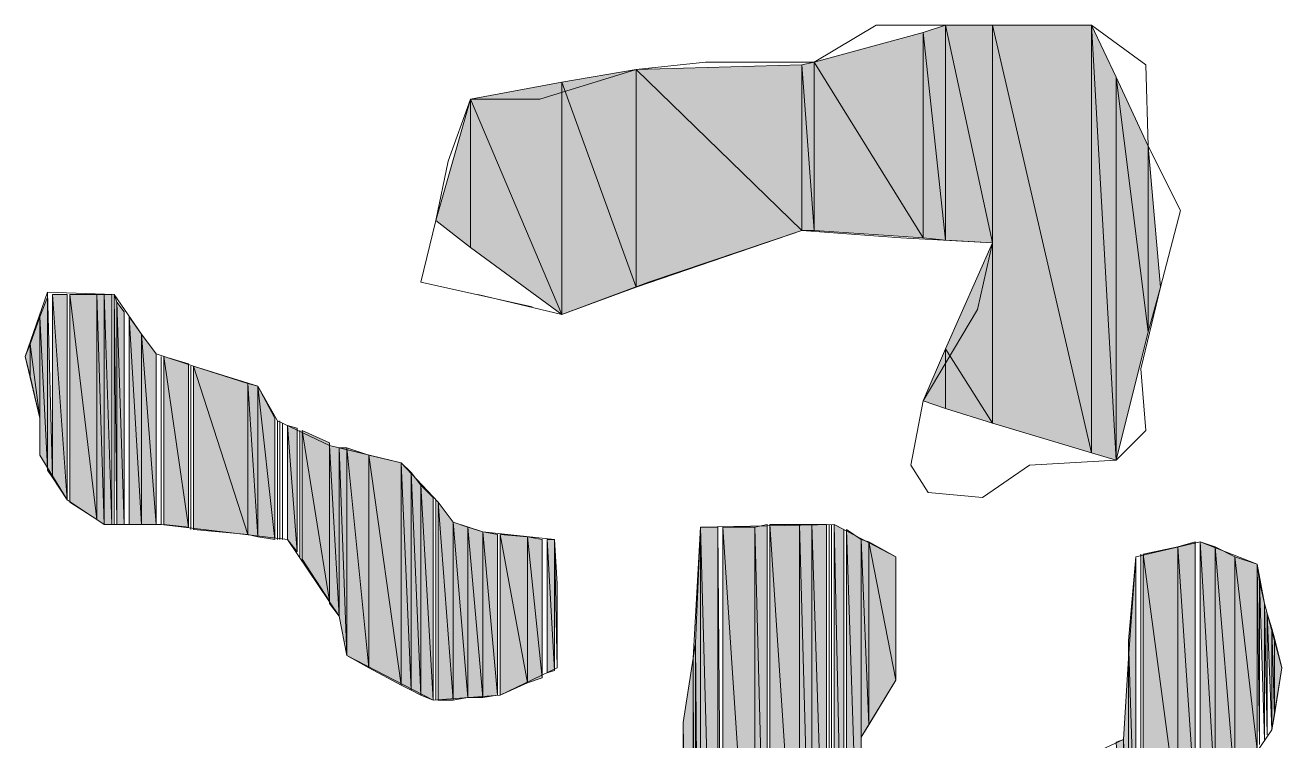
# Model space of a CAD drawing. Header units: millimetres. Extents: x -30643 to 86172, y -19411 to 63186.
# Drawn here: x 83297.1 to 83654.6, y 2952.6 to 3156.3 of the extents above; entities that cross this region are included whole.
import ezdxf

# ---------------------------------------------------------------- set-up
doc = ezdxf.new("R2010")
doc.units = ezdxf.units.MM

msp = doc.modelspace()

# ---------------------------------------------------------------- hatches: boundary and pattern name
h = msp.add_hatch(color=0)
h.dxf.hatch_style = 2
h.paths.add_polyline_path([(83552.57, 3095.8), (83552.57, 3154.21), (83521.6, 3145.76)])
h = msp.add_hatch(color=0)
h.dxf.hatch_style = 2
h.paths.add_polyline_path([(83558.9, 3095.1), (83558.9, 3156.32), (83552.57, 3154.21)])
h = msp.add_hatch(color=0)
h.dxf.hatch_style = 2
h.paths.add_polyline_path([(83552.57, 3095.8), (83558.9, 3095.1), (83552.57, 3154.21)])
h = msp.add_hatch(color=0)
h.dxf.hatch_style = 2
h.paths.add_polyline_path([(83558.9, 3095.1), (83572.27, 3094.4), (83558.9, 3156.32)])
h = msp.add_hatch(color=0)
h.dxf.hatch_style = 2
h.paths.add_polyline_path([(83572.27, 3094.4), (83572.27, 3156.32), (83558.9, 3156.32)])
h = msp.add_hatch(color=0)
h.dxf.hatch_style = 2
h.paths.add_polyline_path([(83572.27, 3043.03), (83600.42, 3034.58), (83572.27, 3156.32)])
h = msp.add_hatch(color=0)
h.dxf.hatch_style = 2
h.paths.add_polyline_path([(83600.42, 3034.58), (83600.42, 3156.32), (83572.27, 3156.32)])
h = msp.add_hatch(color=0)
h.dxf.hatch_style = 2
h.paths.add_polyline_path([(83600.42, 3034.58), (83607.45, 3032.47), (83600.42, 3156.32)])
h = msp.add_hatch(color=0)
h.dxf.hatch_style = 2
h.paths.add_polyline_path([(83607.45, 3032.47), (83607.45, 3141.54), (83600.42, 3156.32)])
h = msp.add_hatch(color=0)
h.dxf.hatch_style = 2
h.paths.add_polyline_path([(83521.6, 3097.91), (83521.6, 3145.76), (83518.09, 3145.06)])
h = msp.add_hatch(color=0)
h.dxf.hatch_style = 2
h.paths.add_polyline_path([(83521.6, 3097.91), (83552.57, 3095.8), (83521.6, 3145.76)])
h = msp.add_hatch(color=0)
h.dxf.hatch_style = 2
h.paths.add_polyline_path([(83470.94, 3081.73), (83470.94, 3143.65), (83449.83, 3140.13)])
h = msp.add_hatch(color=0)
h.dxf.hatch_style = 2
h.paths.add_polyline_path([(83518.09, 3097.91), (83518.09, 3145.06), (83470.94, 3143.65)])
h = msp.add_hatch(color=0)
h.dxf.hatch_style = 2
h.paths.add_polyline_path([(83470.94, 3081.73), (83518.09, 3097.91), (83470.94, 3143.65)])
h = msp.add_hatch(color=0)
h.dxf.hatch_style = 2
h.paths.add_polyline_path([(83518.09, 3097.91), (83521.6, 3097.91), (83518.09, 3145.06)])
h = msp.add_hatch(color=0)
h.dxf.hatch_style = 2
h.paths.add_polyline_path([(83449.83, 3073.99), (83449.83, 3140.13), (83423.79, 3135.21)])
h = msp.add_hatch(color=0)
h.dxf.hatch_style = 2
h.paths.add_polyline_path([(83449.83, 3073.99), (83470.94, 3081.73), (83449.83, 3140.13)])
h = msp.add_hatch(color=0)
h.dxf.hatch_style = 2
h.paths.add_polyline_path([(83607.45, 3032.47), (83616.6, 3069.06), (83607.45, 3141.54)])
h = msp.add_hatch(color=0)
h.dxf.hatch_style = 2
h.paths.add_polyline_path([(83616.6, 3069.06), (83616.6, 3121.84), (83607.45, 3141.54)])
h = msp.add_hatch(color=0)
h.dxf.hatch_style = 2
h.paths.add_polyline_path([(83423.79, 3092.99), (83423.79, 3135.21), (83413.94, 3100.73)])
h = msp.add_hatch(color=0)
h.dxf.hatch_style = 2
h.paths.add_polyline_path([(83423.79, 3092.99), (83449.83, 3073.99), (83423.79, 3135.21)])
h = msp.add_hatch(color=0)
h.dxf.hatch_style = 2
h.paths.add_polyline_path([(83616.6, 3069.06), (83620.12, 3081.73), (83616.6, 3121.84)])
h = msp.add_hatch(color=0)
h.dxf.hatch_style = 2
h.paths.add_polyline_path([(83572.27, 3043.03), (83572.27, 3094.4), (83558.9, 3064.14)])
h = msp.add_hatch(color=0)
h.dxf.hatch_style = 2
h.paths.add_polyline_path([(83303.46, 3030.36), (83303.46, 3078.91), (83301.35, 3073.28)])
h = msp.add_hatch(color=0)
h.dxf.hatch_style = 2
h.paths.add_polyline_path([(83303.46, 3029.66), (83304.87, 3027.55), (83303.46, 3080.32)])
h = msp.add_hatch(color=0)
h.dxf.hatch_style = 2
h.paths.add_polyline_path([(83304.87, 3027.55), (83309.09, 3021.21), (83304.87, 3079.62)])
h = msp.add_hatch(color=0)
h.dxf.hatch_style = 2
h.paths.add_polyline_path([(83309.09, 3021.21), (83309.09, 3079.62), (83304.87, 3079.62)])
h = msp.add_hatch(color=0)
h.dxf.hatch_style = 2
h.paths.add_polyline_path([(83309.8, 3020.51), (83317.54, 3015.58), (83309.8, 3079.62)])
h = msp.add_hatch(color=0)
h.dxf.hatch_style = 2
h.paths.add_polyline_path([(83317.54, 3015.58), (83317.54, 3079.62), (83309.8, 3079.62)])
h = msp.add_hatch(color=0)
h.dxf.hatch_style = 2
h.paths.add_polyline_path([(83317.54, 3015.58), (83319.65, 3014.18), (83317.54, 3079.62)])
h = msp.add_hatch(color=0)
h.dxf.hatch_style = 2
h.paths.add_polyline_path([(83319.65, 3014.18), (83319.65, 3079.62), (83317.54, 3079.62)])
h = msp.add_hatch(color=0)
h.dxf.hatch_style = 2
h.paths.add_polyline_path([(83319.65, 3014.18), (83321.76, 3014.18), (83319.65, 3079.62)])
h = msp.add_hatch(color=0)
h.dxf.hatch_style = 2
h.paths.add_polyline_path([(83321.76, 3014.18), (83321.76, 3079.62), (83319.65, 3079.62)])
h = msp.add_hatch(color=0)
h.dxf.hatch_style = 2
h.paths.add_polyline_path([(83323.17, 3014.18), (83323.17, 3077.51), (83322.46, 3079.62)])
h = msp.add_hatch(color=0)
h.dxf.hatch_style = 2
h.paths.add_polyline_path([(83323.17, 3014.18), (83325.28, 3014.18), (83323.17, 3077.51)])
h = msp.add_hatch(color=0)
h.dxf.hatch_style = 2
h.paths.add_polyline_path([(83325.28, 3014.18), (83325.28, 3074.69), (83323.17, 3077.51)])
h = msp.add_hatch(color=0)
h.dxf.hatch_style = 2
h.paths.add_polyline_path([(83301.35, 3044.43), (83301.35, 3073.28), (83298.54, 3065.54)])
h = msp.add_hatch(color=0)
h.dxf.hatch_style = 2
h.paths.add_polyline_path([(83301.35, 3033.88), (83303.46, 3030.36), (83301.35, 3073.28)])
h = msp.add_hatch(color=0)
h.dxf.hatch_style = 2
h.paths.add_polyline_path([(83326.68, 3014.18), (83330.2, 3014.18), (83326.68, 3073.28)])
h = msp.add_hatch(color=0)
h.dxf.hatch_style = 2
h.paths.add_polyline_path([(83330.2, 3014.18), (83330.2, 3068.36), (83326.68, 3073.28)])
h = msp.add_hatch(color=0)
h.dxf.hatch_style = 2
h.paths.add_polyline_path([(83330.2, 3014.18), (83334.43, 3014.18), (83330.2, 3068.36)])
h = msp.add_hatch(color=0)
h.dxf.hatch_style = 2
h.paths.add_polyline_path([(83334.43, 3014.18), (83334.43, 3062.73), (83330.2, 3068.36)])
h = msp.add_hatch(color=0)
h.dxf.hatch_style = 2
h.paths.add_polyline_path([(83298.54, 3056.4), (83298.54, 3065.54), (83297.13, 3062.03)])
h = msp.add_hatch(color=0)
h.dxf.hatch_style = 2
h.paths.add_polyline_path([(83298.54, 3056.4), (83301.35, 3044.43), (83298.54, 3065.54)])
h = msp.add_hatch(color=0)
h.dxf.hatch_style = 2
h.paths.add_polyline_path([(83558.9, 3047.25), (83558.9, 3064.14), (83552.57, 3049.36)])
h = msp.add_hatch(color=0)
h.dxf.hatch_style = 2
h.paths.add_polyline_path([(83558.9, 3047.25), (83572.27, 3043.03), (83558.9, 3064.14)])
h = msp.add_hatch(color=0)
h.dxf.hatch_style = 2
h.paths.add_polyline_path([(83336.54, 3014.18), (83343.57, 3013.47), (83336.54, 3062.03)])
h = msp.add_hatch(color=0)
h.dxf.hatch_style = 2
h.paths.add_polyline_path([(83343.57, 3013.47), (83343.57, 3059.92), (83336.54, 3062.03)])
h = msp.add_hatch(color=0)
h.dxf.hatch_style = 2
h.paths.add_polyline_path([(83344.98, 3012.77), (83360.46, 3011.36), (83344.98, 3059.21)])
h = msp.add_hatch(color=0)
h.dxf.hatch_style = 2
h.paths.add_polyline_path([(83360.46, 3011.36), (83360.46, 3054.29), (83344.98, 3059.21)])
h = msp.add_hatch(color=0)
h.dxf.hatch_style = 2
h.paths.add_polyline_path([(83360.46, 3011.36), (83363.28, 3010.66), (83360.46, 3054.29)])
h = msp.add_hatch(color=0)
h.dxf.hatch_style = 2
h.paths.add_polyline_path([(83363.28, 3010.66), (83363.28, 3053.58), (83360.46, 3054.29)])
h = msp.add_hatch(color=0)
h.dxf.hatch_style = 2
h.paths.add_polyline_path([(83363.28, 3010.66), (83368.2, 3009.95), (83363.28, 3053.58)])
h = msp.add_hatch(color=0)
h.dxf.hatch_style = 2
h.paths.add_polyline_path([(83368.2, 3009.95), (83368.2, 3044.43), (83363.28, 3053.58)])
h = msp.add_hatch(color=0)
h.dxf.hatch_style = 2
h.paths.add_polyline_path([(83371.72, 3009.95), (83374.54, 3006.44), (83371.72, 3042.32)])
h = msp.add_hatch(color=0)
h.dxf.hatch_style = 2
h.paths.add_polyline_path([(83374.54, 3006.44), (83374.54, 3041.62), (83371.72, 3042.32)])
h = msp.add_hatch(color=0)
h.dxf.hatch_style = 2
h.paths.add_polyline_path([(83375.94, 3004.32), (83383.68, 2992.36), (83375.94, 3040.92)])
h = msp.add_hatch(color=0)
h.dxf.hatch_style = 2
h.paths.add_polyline_path([(83383.68, 2992.36), (83383.68, 3037.4), (83375.94, 3040.92)])
h = msp.add_hatch(color=0)
h.dxf.hatch_style = 2
h.paths.add_polyline_path([(83383.68, 2991.66), (83386.5, 2988.14), (83383.68, 3036.69)])
h = msp.add_hatch(color=0)
h.dxf.hatch_style = 2
h.paths.add_polyline_path([(83386.5, 2988.14), (83386.5, 3035.99), (83383.68, 3036.69)])
h = msp.add_hatch(color=0)
h.dxf.hatch_style = 2
h.paths.add_polyline_path([(83386.5, 2988.14), (83388.61, 2976.88), (83386.5, 3035.99)])
h = msp.add_hatch(color=0)
h.dxf.hatch_style = 2
h.paths.add_polyline_path([(83388.61, 2976.88), (83388.61, 3035.99), (83386.5, 3035.99)])
h = msp.add_hatch(color=0)
h.dxf.hatch_style = 2
h.paths.add_polyline_path([(83388.61, 2976.88), (83394.94, 2973.36), (83388.61, 3035.99)])
h = msp.add_hatch(color=0)
h.dxf.hatch_style = 2
h.paths.add_polyline_path([(83394.94, 2973.36), (83394.94, 3033.88), (83388.61, 3035.99)])
h = msp.add_hatch(color=0)
h.dxf.hatch_style = 2
h.paths.add_polyline_path([(83394.94, 2973.36), (83404.09, 2968.44), (83394.94, 3033.88)])
h = msp.add_hatch(color=0)
h.dxf.hatch_style = 2
h.paths.add_polyline_path([(83404.09, 2968.44), (83404.09, 3031.77), (83394.94, 3033.88)])
h = msp.add_hatch(color=0)
h.dxf.hatch_style = 2
h.paths.add_polyline_path([(83404.09, 2968.44), (83406.9, 2967.03), (83404.09, 3031.77)])
h = msp.add_hatch(color=0)
h.dxf.hatch_style = 2
h.paths.add_polyline_path([(83406.9, 2967.03), (83406.9, 3028.95), (83404.09, 3031.77)])
h = msp.add_hatch(color=0)
h.dxf.hatch_style = 2
h.paths.add_polyline_path([(83406.9, 2967.03), (83409.72, 2965.62), (83406.9, 3028.95)])
h = msp.add_hatch(color=0)
h.dxf.hatch_style = 2
h.paths.add_polyline_path([(83409.72, 2965.62), (83409.72, 3025.43), (83406.9, 3028.95)])
h = msp.add_hatch(color=0)
h.dxf.hatch_style = 2
h.paths.add_polyline_path([(83409.72, 2965.62), (83413.24, 2964.21), (83409.72, 3025.43)])
h = msp.add_hatch(color=0)
h.dxf.hatch_style = 2
h.paths.add_polyline_path([(83413.24, 2964.21), (83413.24, 3021.92), (83409.72, 3025.43)])
h = msp.add_hatch(color=0)
h.dxf.hatch_style = 2
h.paths.add_polyline_path([(83414.64, 2964.21), (83418.87, 2964.21), (83414.64, 3020.51)])
h = msp.add_hatch(color=0)
h.dxf.hatch_style = 2
h.paths.add_polyline_path([(83418.87, 2964.21), (83418.87, 3014.88), (83414.64, 3020.51)])
h = msp.add_hatch(color=0)
h.dxf.hatch_style = 2
h.paths.add_polyline_path([(83418.87, 2964.21), (83423.09, 2964.92), (83418.87, 3014.88)])
h = msp.add_hatch(color=0)
h.dxf.hatch_style = 2
h.paths.add_polyline_path([(83423.09, 2964.92), (83423.09, 3013.47), (83418.87, 3014.88)])
h = msp.add_hatch(color=0)
h.dxf.hatch_style = 2
h.paths.add_polyline_path([(83423.09, 2964.92), (83427.31, 2964.92), (83423.09, 3013.47)])
h = msp.add_hatch(color=0)
h.dxf.hatch_style = 2
h.paths.add_polyline_path([(83427.31, 2964.92), (83427.31, 3012.06), (83423.09, 3013.47)])
h = msp.add_hatch(color=0)
h.dxf.hatch_style = 2
h.paths.add_polyline_path([(83489.23, 2813.63), (83489.23, 3013.47), (83487.83, 2980.4)])
h = msp.add_hatch(color=0)
h.dxf.hatch_style = 2
h.paths.add_polyline_path([(83489.23, 2813.63), (83494.16, 2834.74), (83489.23, 3013.47)])
h = msp.add_hatch(color=0)
h.dxf.hatch_style = 2
h.paths.add_polyline_path([(83494.16, 2834.74), (83494.16, 3013.47), (83489.23, 3013.47)])
h = msp.add_hatch(color=0)
h.dxf.hatch_style = 2
h.paths.add_polyline_path([(83494.16, 2834.74), (83495.57, 2839.66), (83494.16, 3013.47)])
h = msp.add_hatch(color=0)
h.dxf.hatch_style = 2
h.paths.add_polyline_path([(83495.57, 2839.66), (83504.72, 2876.25), (83495.57, 3013.47)])
h = msp.add_hatch(color=0)
h.dxf.hatch_style = 2
h.paths.add_polyline_path([(83504.72, 2876.25), (83504.72, 3013.47), (83495.57, 3013.47)])
h = msp.add_hatch(color=0)
h.dxf.hatch_style = 2
h.paths.add_polyline_path([(83508.23, 2879.07), (83508.23, 3014.18), (83504.72, 3013.47)])
h = msp.add_hatch(color=0)
h.dxf.hatch_style = 2
h.paths.add_polyline_path([(83504.72, 2876.25), (83508.23, 2879.07), (83504.72, 3013.47)])
h = msp.add_hatch(color=0)
h.dxf.hatch_style = 2
h.paths.add_polyline_path([(83508.94, 2879.07), (83517.38, 2886.81), (83508.94, 3014.18)])
h = msp.add_hatch(color=0)
h.dxf.hatch_style = 2
h.paths.add_polyline_path([(83517.38, 2886.81), (83517.38, 3014.18), (83508.94, 3014.18)])
h = msp.add_hatch(color=0)
h.dxf.hatch_style = 2
h.paths.add_polyline_path([(83517.38, 2886.81), (83520.9, 2886.81), (83517.38, 3014.18)])
h = msp.add_hatch(color=0)
h.dxf.hatch_style = 2
h.paths.add_polyline_path([(83520.9, 2886.81), (83520.9, 3014.18), (83517.38, 3014.18)])
h = msp.add_hatch(color=0)
h.dxf.hatch_style = 2
h.paths.add_polyline_path([(83520.9, 2886.81), (83525.12, 2886.81), (83520.9, 3014.18)])
h = msp.add_hatch(color=0)
h.dxf.hatch_style = 2
h.paths.add_polyline_path([(83525.12, 2886.81), (83525.12, 3014.18), (83520.9, 3014.18)])
h = msp.add_hatch(color=0)
h.dxf.hatch_style = 2
h.paths.add_polyline_path([(83527.23, 2886.81), (83530.05, 2886.81), (83527.23, 3014.18)])
h = msp.add_hatch(color=0)
h.dxf.hatch_style = 2
h.paths.add_polyline_path([(83530.05, 2886.81), (83530.05, 3012.77), (83527.23, 3014.18)])
h = msp.add_hatch(color=0)
h.dxf.hatch_style = 2
h.paths.add_polyline_path([(83427.31, 2964.92), (83431.53, 2965.62), (83427.31, 3012.06)])
h = msp.add_hatch(color=0)
h.dxf.hatch_style = 2
h.paths.add_polyline_path([(83431.53, 2965.62), (83431.53, 3011.36), (83427.31, 3012.06)])
h = msp.add_hatch(color=0)
h.dxf.hatch_style = 2
h.paths.add_polyline_path([(83432.24, 2965.62), (83439.98, 2969.14), (83432.24, 3011.36)])
h = msp.add_hatch(color=0)
h.dxf.hatch_style = 2
h.paths.add_polyline_path([(83439.98, 2969.14), (83439.98, 3010.66), (83432.24, 3011.36)])
h = msp.add_hatch(color=0)
h.dxf.hatch_style = 2
h.paths.add_polyline_path([(83439.98, 2969.14), (83444.2, 2970.55), (83439.98, 3010.66)])
h = msp.add_hatch(color=0)
h.dxf.hatch_style = 2
h.paths.add_polyline_path([(83444.2, 2970.55), (83444.2, 3009.95), (83439.98, 3010.66)])
h = msp.add_hatch(color=0)
h.dxf.hatch_style = 2
h.paths.add_polyline_path([(83445.61, 2971.96), (83447.72, 2972.66), (83445.61, 3009.95)])
h = msp.add_hatch(color=0)
h.dxf.hatch_style = 2
h.paths.add_polyline_path([(83447.72, 2972.66), (83447.72, 3009.95), (83445.61, 3009.95)])
h = msp.add_hatch(color=0)
h.dxf.hatch_style = 2
h.paths.add_polyline_path([(83448.42, 2973.36), (83448.42, 2997.29), (83447.72, 3009.95)])
h = msp.add_hatch(color=0)
h.dxf.hatch_style = 2
h.paths.add_polyline_path([(83530.75, 2886.81), (83534.97, 2886.81), (83530.75, 3012.77)])
h = msp.add_hatch(color=0)
h.dxf.hatch_style = 2
h.paths.add_polyline_path([(83534.97, 2886.81), (83534.97, 3009.95), (83530.75, 3012.77)])
h = msp.add_hatch(color=0)
h.dxf.hatch_style = 2
h.paths.add_polyline_path([(83534.97, 2953.66), (83537.09, 2957.18), (83534.97, 3009.95)])
h = msp.add_hatch(color=0)
h.dxf.hatch_style = 2
h.paths.add_polyline_path([(83537.09, 2957.18), (83537.09, 3009.25), (83534.97, 3009.95)])
h = msp.add_hatch(color=0)
h.dxf.hatch_style = 2
h.paths.add_polyline_path([(83537.09, 2957.18), (83544.83, 2969.84), (83537.09, 3009.25)])
h = msp.add_hatch(color=0)
h.dxf.hatch_style = 2
h.paths.add_polyline_path([(83544.83, 2969.84), (83544.83, 3005.03), (83537.09, 3009.25)])
h = msp.add_hatch(color=0)
h.dxf.hatch_style = 2
h.paths.add_polyline_path([(83625.04, 2931.85), (83625.04, 3007.84), (83615.19, 3005.73)])
h = msp.add_hatch(color=0)
h.dxf.hatch_style = 2
h.paths.add_polyline_path([(83629.97, 2934.66), (83629.97, 3009.25), (83625.04, 3007.84)])
h = msp.add_hatch(color=0)
h.dxf.hatch_style = 2
h.paths.add_polyline_path([(83625.04, 2931.85), (83629.97, 2934.66), (83625.04, 3007.84)])
h = msp.add_hatch(color=0)
h.dxf.hatch_style = 2
h.paths.add_polyline_path([(83631.38, 2935.36), (83635.6, 2937.47), (83631.38, 3009.25)])
h = msp.add_hatch(color=0)
h.dxf.hatch_style = 2
h.paths.add_polyline_path([(83635.6, 2937.47), (83635.6, 3007.84), (83631.38, 3009.25)])
h = msp.add_hatch(color=0)
h.dxf.hatch_style = 2
h.paths.add_polyline_path([(83635.6, 2937.47), (83641.23, 2940.29), (83635.6, 3007.84)])
h = msp.add_hatch(color=0)
h.dxf.hatch_style = 2
h.paths.add_polyline_path([(83641.23, 2940.29), (83641.23, 3005.03), (83635.6, 3007.84)])
h = msp.add_hatch(color=0)
h.dxf.hatch_style = 2
h.paths.add_polyline_path([(83613.08, 2916.36), (83613.08, 3005.03), (83610.97, 2981.1)])
h = msp.add_hatch(color=0)
h.dxf.hatch_style = 2
h.paths.add_polyline_path([(83615.19, 2917.07), (83625.04, 2931.85), (83615.19, 3005.73)])
h = msp.add_hatch(color=0)
h.dxf.hatch_style = 2
h.paths.add_polyline_path([(83641.23, 2940.29), (83647.56, 2950.14), (83641.23, 3005.03)])
h = msp.add_hatch(color=0)
h.dxf.hatch_style = 2
h.paths.add_polyline_path([(83647.56, 2950.14), (83647.56, 3002.92), (83641.23, 3005.03)])
h = msp.add_hatch(color=0)
h.dxf.hatch_style = 2
h.paths.add_polyline_path([(83648.27, 2951.55), (83648.27, 2997.99), (83647.56, 3002.92)])
h = msp.add_hatch(color=0)
h.dxf.hatch_style = 2
h.paths.add_polyline_path([(83649.67, 2952.96), (83649.67, 2991.66), (83648.27, 2997.99)])
h = msp.add_hatch(color=0)
h.dxf.hatch_style = 2
h.paths.add_polyline_path([(83650.38, 2954.36), (83650.38, 2988.84), (83649.67, 2991.66)])
h = msp.add_hatch(color=0)
h.dxf.hatch_style = 2
h.paths.add_polyline_path([(83651.78, 2955.77), (83651.78, 2984.62), (83650.38, 2988.84)])
h = msp.add_hatch(color=0)
h.dxf.hatch_style = 2
h.paths.add_polyline_path([(83651.78, 2955.77), (83652.49, 2959.99), (83651.78, 2984.62)])
h = msp.add_hatch(color=0)
h.dxf.hatch_style = 2
h.paths.add_polyline_path([(83652.49, 2959.99), (83652.49, 2981.81), (83651.78, 2984.62)])
h = msp.add_hatch(color=0)
h.dxf.hatch_style = 2
h.paths.add_polyline_path([(83652.49, 2959.99), (83654.6, 2973.36), (83652.49, 2981.81)])
h = msp.add_hatch(color=0)
h.dxf.hatch_style = 2
h.paths.add_polyline_path([(83487.83, 2760.15), (83487.83, 2980.4), (83487.12, 2976.18)])
h = msp.add_hatch(color=0)
h.dxf.hatch_style = 2
h.paths.add_polyline_path([(83487.83, 2808), (83489.23, 2813.63), (83487.83, 2980.4)])
h = msp.add_hatch(color=0)
h.dxf.hatch_style = 2
h.paths.add_polyline_path([(83610.97, 2915.66), (83610.97, 2981.1), (83610.97, 2976.18)])
h = msp.add_hatch(color=0)
h.dxf.hatch_style = 2
h.paths.add_polyline_path([(83610.97, 2915.66), (83613.08, 2916.36), (83610.97, 2981.1)])
h = msp.add_hatch(color=0)
h.dxf.hatch_style = 2
h.paths.add_polyline_path([(83487.12, 2760.15), (83487.12, 2976.18), (83484.31, 2957.88)])
h = msp.add_hatch(color=0)
h.dxf.hatch_style = 2
h.paths.add_polyline_path([(83610.97, 2915.66), (83610.97, 2976.18), (83609.56, 2952.96)])
h = msp.add_hatch(color=0)
h.dxf.hatch_style = 2
h.paths.add_polyline_path([(83484.31, 2760.15), (83484.31, 2957.88), (83484.31, 2936.07)])
h = msp.add_hatch(color=0)
h.dxf.hatch_style = 2
h.paths.add_polyline_path([(83484.31, 2760.15), (83487.12, 2760.15), (83484.31, 2957.88)])
h = msp.add_hatch(color=0)
h.dxf.hatch_style = 2
h.paths.add_polyline_path([(83609.56, 2914.96), (83609.56, 2952.96), (83607.45, 2952.25)])

# ---------------------------------------------------------------- linework, layer by layer
at = {"color": 0, "lineweight": 0}
for points in [[(83441.38, 3076.1), (83409.72, 3083.14), (83413.94, 3100.73), (83417.46, 3117.62), (83423.79, 3135.21), (83443.5, 3135.21), (83470.94, 3143.65), (83490.64, 3145.76), (83521.6, 3145.76), (83539.2, 3156.32), (83558.9, 3156.32), (83600.42, 3156.32), (83615.9, 3145.06), (83616.6, 3121.84), (83625.75, 3103.54), (83620.12, 3081.73), (83614.49, 3058.51), (83615.9, 3040.92), (83607.45, 3032.47), (83582.82, 3031.06), (83569.45, 3021.92), (83553.97, 3023.32), (83549.05, 3031.06), (83552.57, 3049.36), (83568.05, 3075.4), (83572.27, 3094.4), (83546.23, 3095.8), (83518.09, 3097.91), (83474.46, 3083.14), (83449.83, 3073.99), (83425.9, 3079.62)], [(83484.31, 2936.07), (83484.31, 2957.88), (83487.12, 2976.18), (83489.23, 3013.47), (83527.23, 3014.18), (83544.83, 3005.03), (83544.83, 2987.44), (83544.83, 2969.84), (83534.97, 2953.66), (83534.97, 2940.99)], [(83591.27, 2944.51), (83609.56, 2952.96), (83610.97, 2976.18), (83613.08, 3005.03), (83631.38, 3009.25), (83647.56, 3002.92), (83649.67, 2991.66), (83654.6, 2973.36), (83651.78, 2955.77), (83641.23, 2940.29)]]:
    msp.add_lwpolyline(points, dxfattribs=at)
for points in [[(83552.57, 3095.8), (83552.57, 3154.21), (83521.6, 3145.76)], [(83558.9, 3095.1), (83558.9, 3156.32), (83552.57, 3154.21)], [(83552.57, 3095.8), (83558.9, 3095.1), (83552.57, 3154.21)], [(83558.9, 3095.1), (83572.27, 3094.4), (83558.9, 3156.32)], [(83572.27, 3094.4), (83572.27, 3156.32), (83558.9, 3156.32)], [(83572.27, 3043.03), (83600.42, 3034.58), (83572.27, 3156.32)], [(83600.42, 3034.58), (83600.42, 3156.32), (83572.27, 3156.32)], [(83600.42, 3034.58), (83607.45, 3032.47), (83600.42, 3156.32)], [(83607.45, 3032.47), (83607.45, 3141.54), (83600.42, 3156.32)], [(83521.6, 3097.91), (83521.6, 3145.76), (83518.09, 3145.06)], [(83521.6, 3097.91), (83552.57, 3095.8), (83521.6, 3145.76)], [(83470.94, 3081.73), (83470.94, 3143.65), (83449.83, 3140.13)], [(83518.09, 3097.91), (83518.09, 3145.06), (83470.94, 3143.65)], [(83470.94, 3081.73), (83518.09, 3097.91), (83470.94, 3143.65)], [(83518.09, 3097.91), (83521.6, 3097.91), (83518.09, 3145.06)], [(83449.83, 3073.99), (83449.83, 3140.13), (83423.79, 3135.21)], [(83449.83, 3073.99), (83470.94, 3081.73), (83449.83, 3140.13)], [(83607.45, 3032.47), (83616.6, 3069.06), (83607.45, 3141.54)], [(83616.6, 3069.06), (83616.6, 3121.84), (83607.45, 3141.54)], [(83423.79, 3092.99), (83423.79, 3135.21), (83413.94, 3100.73)], [(83423.79, 3092.99), (83449.83, 3073.99), (83423.79, 3135.21)], [(83616.6, 3069.06), (83620.12, 3081.73), (83616.6, 3121.84)], [(83572.27, 3043.03), (83572.27, 3094.4), (83558.9, 3064.14)], [(83413.24, 2964.21), (83388.61, 2976.88), (83386.5, 2988.14), (83371.72, 3009.95), (83335.83, 3014.18), (83319.65, 3014.18), (83309.09, 3021.21), (83301.35, 3033.88), (83301.35, 3044.43), (83297.13, 3062.03), (83303.46, 3080.32), (83322.46, 3079.62), (83330.2, 3068.36), (83334.43, 3062.73), (83344.98, 3059.21), (83363.28, 3053.58), (83368.91, 3043.73), (83383.68, 3036.69), (83404.09, 3031.77), (83414.64, 3020.51), (83418.87, 3014.88), (83427.31, 3012.06), (83447.72, 3009.95), (83448.42, 2997.29), (83448.42, 2986.03), (83448.42, 2973.36), (83432.24, 2965.62)], [(83303.46, 3030.36), (83303.46, 3078.91), (83301.35, 3073.28)], [(83303.46, 3029.66), (83303.46, 3080.32)], [(83303.46, 3029.66), (83304.87, 3027.55), (83303.46, 3080.32)], [(83303.46, 3029.66), (83303.46, 3079.62)], [(83303.46, 3029.66), (83303.46, 3079.62)], [(83303.46, 3030.36), (83303.46, 3078.91)], [(83304.87, 3027.55), (83304.87, 3079.62)], [(83304.87, 3027.55), (83309.09, 3021.21), (83304.87, 3079.62)], [(83309.09, 3021.21), (83309.09, 3079.62), (83304.87, 3079.62)], [(83309.09, 3021.21), (83309.09, 3079.62)], [(83309.8, 3020.51), (83309.8, 3079.62)], [(83309.8, 3020.51), (83317.54, 3015.58), (83309.8, 3079.62)], [(83317.54, 3015.58), (83317.54, 3079.62), (83309.8, 3079.62)], [(83317.54, 3015.58), (83319.65, 3014.18), (83317.54, 3079.62)], [(83319.65, 3014.18), (83319.65, 3079.62), (83317.54, 3079.62)], [(83319.65, 3014.18), (83321.76, 3014.18), (83319.65, 3079.62)], [(83321.76, 3014.18), (83321.76, 3079.62), (83319.65, 3079.62)], [(83321.76, 3014.18), (83321.76, 3079.62)], [(83322.46, 3014.18), (83322.46, 3079.62)], [(83322.46, 3014.18), (83322.46, 3079.62)], [(83323.17, 3014.18), (83323.17, 3077.51), (83322.46, 3079.62)], [(83323.17, 3014.18), (83325.28, 3014.18), (83323.17, 3077.51)], [(83325.28, 3014.18), (83325.28, 3074.69), (83323.17, 3077.51)], [(83325.28, 3014.18), (83325.28, 3074.69)], [(83301.35, 3044.43), (83301.35, 3073.28), (83298.54, 3065.54)], [(83301.35, 3033.88), (83303.46, 3030.36), (83301.35, 3073.28)], [(83326.68, 3014.18), (83326.68, 3073.28)], [(83326.68, 3014.18), (83330.2, 3014.18), (83326.68, 3073.28)], [(83330.2, 3014.18), (83330.2, 3068.36), (83326.68, 3073.28)], [(83330.2, 3014.18), (83334.43, 3014.18), (83330.2, 3068.36)], [(83334.43, 3014.18), (83334.43, 3062.73), (83330.2, 3068.36)], [(83298.54, 3056.4), (83298.54, 3065.54), (83297.13, 3062.03)], [(83298.54, 3056.4), (83301.35, 3044.43), (83298.54, 3065.54)], [(83558.9, 3047.25), (83558.9, 3064.14), (83552.57, 3049.36)], [(83558.9, 3047.25), (83572.27, 3043.03), (83558.9, 3064.14)], [(83334.43, 3014.18), (83334.43, 3062.73)], [(83335.83, 3014.18), (83335.83, 3062.03)], [(83335.83, 3014.18), (83335.83, 3062.03)], [(83336.54, 3014.18), (83336.54, 3062.03)], [(83336.54, 3014.18), (83343.57, 3013.47), (83336.54, 3062.03)], [(83343.57, 3013.47), (83343.57, 3059.92), (83336.54, 3062.03)], [(83343.57, 3013.47), (83343.57, 3059.92)], [(83344.28, 3012.77), (83344.28, 3059.21)], [(83344.28, 3012.77), (83344.28, 3059.21)], [(83344.98, 3012.77), (83344.98, 3059.21)], [(83344.98, 3012.77), (83360.46, 3011.36), (83344.98, 3059.21)], [(83360.46, 3011.36), (83360.46, 3054.29), (83344.98, 3059.21)], [(83360.46, 3011.36), (83363.28, 3010.66), (83360.46, 3054.29)], [(83363.28, 3010.66), (83363.28, 3053.58), (83360.46, 3054.29)], [(83363.28, 3010.66), (83368.2, 3009.95), (83363.28, 3053.58)], [(83368.2, 3009.95), (83368.2, 3044.43), (83363.28, 3053.58)], [(83368.2, 3009.95), (83368.2, 3044.43)], [(83368.91, 3009.95), (83368.91, 3043.73)], [(83368.91, 3009.95), (83368.91, 3043.73)], [(83369.61, 3009.95), (83369.61, 3043.73)], [(83369.61, 3009.95), (83369.61, 3043.73)], [(83370.31, 3009.95), (83370.31, 3043.03)], [(83370.31, 3009.95), (83370.31, 3043.03)], [(83370.31, 3009.95), (83370.31, 3043.03)], [(83370.31, 3009.95), (83370.31, 3043.03)], [(83371.72, 3009.95), (83371.72, 3042.32)], [(83371.72, 3009.95), (83374.54, 3006.44), (83371.72, 3042.32)], [(83374.54, 3006.44), (83374.54, 3041.62), (83371.72, 3042.32)], [(83374.54, 3006.44), (83374.54, 3041.62)], [(83375.24, 3005.03), (83375.24, 3040.92)], [(83375.24, 3005.03), (83375.24, 3040.92)], [(83375.94, 3004.32), (83375.94, 3040.92)], [(83375.94, 3004.32), (83383.68, 2992.36), (83375.94, 3040.92)], [(83383.68, 2992.36), (83383.68, 3037.4), (83375.94, 3040.92)], [(83383.68, 2992.36), (83383.68, 3037.4)], [(83383.68, 2991.66), (83383.68, 3036.69)], [(83383.68, 2991.66), (83386.5, 2988.14), (83383.68, 3036.69)], [(83386.5, 2988.14), (83386.5, 3035.99), (83383.68, 3036.69)], [(83386.5, 2988.14), (83388.61, 2976.88), (83386.5, 3035.99)], [(83388.61, 2976.88), (83388.61, 3035.99), (83386.5, 3035.99)], [(83388.61, 2976.88), (83394.94, 2973.36), (83388.61, 3035.99)], [(83394.94, 2973.36), (83394.94, 3033.88), (83388.61, 3035.99)], [(83394.94, 2973.36), (83404.09, 2968.44), (83394.94, 3033.88)], [(83404.09, 2968.44), (83404.09, 3031.77), (83394.94, 3033.88)], [(83404.09, 2968.44), (83406.9, 2967.03), (83404.09, 3031.77)], [(83406.9, 2967.03), (83406.9, 3028.95), (83404.09, 3031.77)], [(83406.9, 2967.03), (83409.72, 2965.62), (83406.9, 3028.95)], [(83409.72, 2965.62), (83409.72, 3025.43), (83406.9, 3028.95)], [(83409.72, 2965.62), (83413.24, 2964.21), (83409.72, 3025.43)], [(83413.24, 2964.21), (83413.24, 3021.92), (83409.72, 3025.43)], [(83413.24, 2964.21), (83413.24, 3021.92)], [(83413.94, 2964.21), (83413.94, 3021.21)], [(83413.94, 2964.21), (83413.94, 3021.21)], [(83414.64, 2964.21), (83414.64, 3020.51)], [(83414.64, 2964.21), (83418.87, 2964.21), (83414.64, 3020.51)], [(83418.87, 2964.21), (83418.87, 3014.88), (83414.64, 3020.51)], [(83418.87, 2964.21), (83423.09, 2964.92), (83418.87, 3014.88)], [(83423.09, 2964.92), (83423.09, 3013.47), (83418.87, 3014.88)], [(83423.09, 2964.92), (83427.31, 2964.92), (83423.09, 3013.47)], [(83427.31, 2964.92), (83427.31, 3012.06), (83423.09, 3013.47)], [(83489.23, 2813.63), (83489.23, 3013.47), (83487.83, 2980.4)], [(83489.23, 2813.63), (83494.16, 2834.74), (83489.23, 3013.47)], [(83494.16, 2834.74), (83494.16, 3013.47), (83489.23, 3013.47)], [(83494.16, 2834.74), (83495.57, 2839.66), (83494.16, 3013.47)], [(83495.57, 2839.66), (83495.57, 3013.47)], [(83495.57, 2839.66), (83504.72, 2876.25), (83495.57, 3013.47)], [(83504.72, 2876.25), (83504.72, 3013.47), (83495.57, 3013.47)], [(83508.23, 2879.07), (83508.23, 3014.18), (83504.72, 3013.47)], [(83504.72, 2876.25), (83504.72, 3013.47)], [(83504.72, 2876.25), (83504.72, 3013.47)], [(83504.72, 2876.25), (83508.23, 2879.07), (83504.72, 3013.47)], [(83508.23, 2879.07), (83508.23, 3014.18)], [(83508.94, 2879.07), (83508.94, 3014.18)], [(83508.94, 2879.07), (83517.38, 2886.81), (83508.94, 3014.18)], [(83517.38, 2886.81), (83517.38, 3014.18), (83508.94, 3014.18)], [(83517.38, 2886.81), (83520.9, 2886.81), (83517.38, 3014.18)], [(83520.9, 2886.81), (83520.9, 3014.18), (83517.38, 3014.18)], [(83520.9, 2886.81), (83525.12, 2886.81), (83520.9, 3014.18)], [(83525.12, 2886.81), (83525.12, 3014.18), (83520.9, 3014.18)], [(83525.12, 2886.81), (83525.12, 3014.18)], [(83525.12, 2886.81), (83525.12, 3014.18)], [(83525.12, 2886.81), (83525.12, 3014.18)], [(83525.12, 2886.81), (83525.12, 3014.18)], [(83525.12, 2886.81), (83525.12, 3014.18)], [(83525.83, 2886.81), (83525.83, 3014.18)], [(83525.83, 2886.81), (83525.83, 3014.18)], [(83525.83, 2886.81), (83525.83, 3014.18)], [(83525.83, 2886.81), (83525.83, 3014.18)], [(83526.53, 2886.81), (83526.53, 3014.18)], [(83526.53, 2886.81), (83526.53, 3014.18)], [(83527.23, 2886.81), (83527.23, 3014.18)], [(83527.23, 2886.81), (83530.05, 2886.81), (83527.23, 3014.18)], [(83530.05, 2886.81), (83530.05, 3012.77), (83527.23, 3014.18)], [(83427.31, 2964.92), (83427.31, 3012.06)], [(83427.31, 2964.92), (83427.31, 3012.06)], [(83427.31, 2964.92), (83431.53, 2965.62), (83427.31, 3012.06)], [(83431.53, 2965.62), (83431.53, 3011.36), (83427.31, 3012.06)], [(83431.53, 2965.62), (83431.53, 3011.36)], [(83432.24, 2965.62), (83432.24, 3011.36)], [(83432.24, 2965.62), (83439.98, 2969.14), (83432.24, 3011.36)], [(83439.98, 2969.14), (83439.98, 3010.66), (83432.24, 3011.36)], [(83439.98, 2969.14), (83444.2, 2970.55), (83439.98, 3010.66)], [(83444.2, 2970.55), (83444.2, 3009.95), (83439.98, 3010.66)], [(83444.2, 2970.55), (83444.2, 3009.95)], [(83445.61, 2971.96), (83445.61, 3009.95)], [(83445.61, 2971.96), (83447.72, 2972.66), (83445.61, 3009.95)], [(83447.72, 2972.66), (83447.72, 3009.95), (83445.61, 3009.95)], [(83447.72, 2972.66), (83447.72, 3009.95)], [(83448.42, 2973.36), (83448.42, 2997.29), (83447.72, 3009.95)], [(83530.05, 2886.81), (83530.05, 3012.77)], [(83530.75, 2886.81), (83530.75, 3012.77)], [(83530.75, 2886.81), (83534.97, 2886.81), (83530.75, 3012.77)], [(83534.97, 2886.81), (83534.97, 3009.95), (83530.75, 3012.77)], [(83534.97, 2953.66), (83537.09, 2957.18), (83534.97, 3009.95)], [(83537.09, 2957.18), (83537.09, 3009.25), (83534.97, 3009.95)], [(83537.09, 2957.18), (83544.83, 2969.84), (83537.09, 3009.25)], [(83544.83, 2969.84), (83544.83, 3005.03), (83537.09, 3009.25)], [(83625.04, 2931.85), (83625.04, 3007.84), (83615.19, 3005.73)], [(83629.97, 2934.66), (83629.97, 3009.25), (83625.04, 3007.84)], [(83625.04, 2931.85), (83629.97, 2934.66), (83625.04, 3007.84)], [(83629.97, 2934.66), (83629.97, 3009.25)], [(83631.38, 2935.36), (83631.38, 3009.25)], [(83631.38, 2935.36), (83631.38, 3009.25)], [(83631.38, 2935.36), (83631.38, 3009.25)], [(83631.38, 2935.36), (83635.6, 2937.47), (83631.38, 3009.25)], [(83635.6, 2937.47), (83635.6, 3007.84), (83631.38, 3009.25)], [(83635.6, 2937.47), (83641.23, 2940.29), (83635.6, 3007.84)], [(83641.23, 2940.29), (83641.23, 3005.03), (83635.6, 3007.84)], [(83613.08, 2916.36), (83613.08, 3005.03), (83610.97, 2981.1)], [(83613.08, 2916.36), (83613.08, 3005.03)], [(83614.49, 2917.07), (83614.49, 3005.73)], [(83614.49, 2917.07), (83614.49, 3005.73)], [(83615.19, 2917.07), (83615.19, 3005.73)], [(83615.19, 2917.07), (83625.04, 2931.85), (83615.19, 3005.73)], [(83641.23, 2940.29), (83647.56, 2950.14), (83641.23, 3005.03)], [(83647.56, 2950.14), (83647.56, 3002.92), (83641.23, 3005.03)], [(83647.56, 2950.14), (83647.56, 3002.92)], [(83648.27, 2951.55), (83648.27, 2997.99), (83647.56, 3002.92)], [(83648.27, 2951.55), (83648.27, 2997.99)], [(83649.67, 2952.96), (83649.67, 2991.66), (83648.27, 2997.99)], [(83649.67, 2952.96), (83649.67, 2991.66)], [(83650.38, 2954.36), (83650.38, 2988.84), (83649.67, 2991.66)], [(83650.38, 2954.36), (83650.38, 2988.84)], [(83651.78, 2955.77), (83651.78, 2984.62), (83650.38, 2988.84)], [(83651.78, 2955.77), (83652.49, 2959.99), (83651.78, 2984.62)], [(83652.49, 2959.99), (83652.49, 2981.81), (83651.78, 2984.62)], [(83652.49, 2959.99), (83654.6, 2973.36), (83652.49, 2981.81)], [(83487.83, 2760.15), (83487.83, 2980.4), (83487.12, 2976.18)], [(83487.83, 2808), (83489.23, 2813.63), (83487.83, 2980.4)], [(83610.97, 2915.66), (83610.97, 2981.1), (83610.97, 2976.18)], [(83610.97, 2915.66), (83613.08, 2916.36), (83610.97, 2981.1)], [(83487.12, 2760.15), (83487.12, 2976.18), (83484.31, 2957.88)], [(83487.12, 2760.15), (83487.12, 2976.18)], [(83610.97, 2915.66), (83610.97, 2976.18), (83609.56, 2952.96)], [(83610.97, 2915.66), (83610.97, 2976.18)], [(83484.31, 2760.15), (83484.31, 2957.88), (83484.31, 2936.07)], [(83484.31, 2760.15), (83487.12, 2760.15), (83484.31, 2957.88)], [(83609.56, 2914.96), (83609.56, 2952.96), (83607.45, 2952.25)], [(83609.56, 2914.96), (83609.56, 2952.96)]]:
    msp.add_lwpolyline(points, close=True, dxfattribs=at)

doc.saveas('drawing.dxf')
